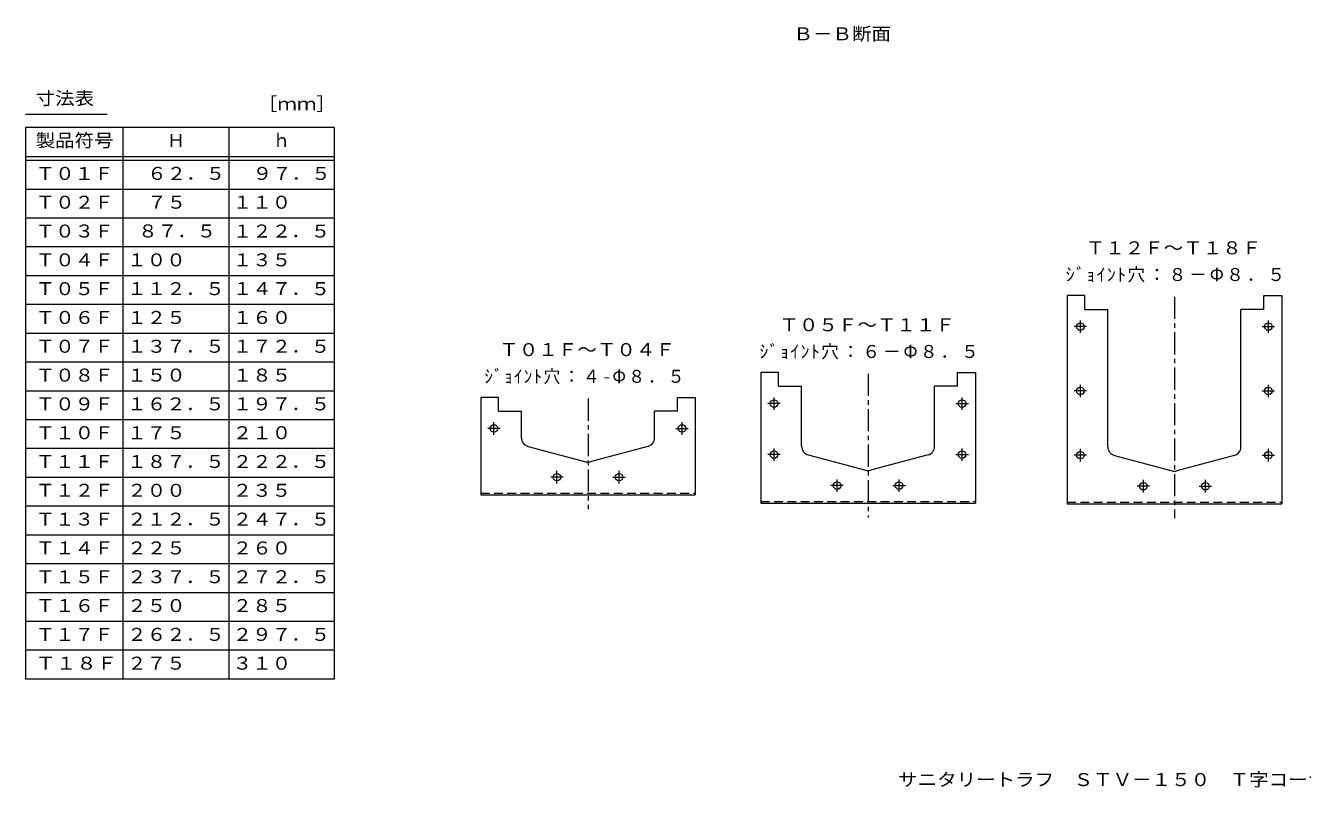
# Model space of a CAD drawing. Units: millimetres at full size, sheet at 1:5; details may follow other scales. Extents: x -1174 to 1170, y -959 to 940.
# Drawn here: x -1164 to 276, y -959 to -99 of the extents above; entities that cross this region are included whole.
import ezdxf
from ezdxf.enums import TextEntityAlignment as Align

# ---------------------------------------------------------------- set-up
doc = ezdxf.new("R2010")
doc.units = ezdxf.units.MM
doc.header["$LTSCALE"] = 5
doc.linetypes.add('CHAIN1', pattern=[8, 5, -1, 1, -1])
doc.linetypes.add('DASHED2', pattern=[3, 2, -1])
for name, color, linetype, lineweight in [('0-1_躯体', 4, 'Continuous', 9), ('0-3_建具', 4, 'Continuous', 9), ('0-F_092', 7, 'Continuous', 9), ('3-0__2-a_N_s', 7, 'Continuous', 9)]:
    doc.layers.add(name, color=color, linetype=linetype, lineweight=lineweight)
doc.layers.add('3-F', color=2, linetype='Continuous')
doc.layers.add('F-F_F-Fﾚｲﾔ', color=2, linetype='Continuous')
doc.styles.add('ＭＳ ゴシック', font='')
doc.styles.get('ＭＳ ゴシック').set_extended_font_data('MS Gothic')

msp = doc.modelspace()

# ---------------------------------------------------------------- linework, layer by layer
at = {"layer": '0-1_躯体', "linetype": 'CHAIN1'}
for p, q in [((131.619, -405.208), (131.619, -654.835)), ((25.57, -445.98), (25.57, -431.906)), ((237.669, -445.98), (237.669, -431.906)), ((32.606, -438.943), (18.533, -438.943)), ((230.633, -438.943), (244.706, -438.943)), ((-213.78, -492.037), (-213.78, -654.164)), ((32.606, -511.441), (18.533, -511.441)), ((25.57, -518.478), (25.57, -504.405)), ((230.633, -511.441), (244.706, -511.441)), ((237.669, -518.478), (237.669, -504.405)), ((-529.638, -520.05), (-529.638, -644.676)), ((-312.793, -525.772), (-326.867, -525.772)), ((-319.83, -532.809), (-319.83, -518.735)), ((-114.767, -525.772), (-100.694, -525.772)), ((-107.731, -532.809), (-107.731, -518.735)), ((-635.687, -560.821), (-635.687, -546.748)), ((-423.588, -560.821), (-423.588, -546.748)), ((-628.651, -553.784), (-642.724, -553.784)), ((-430.625, -553.784), (-416.551, -553.784)), ((-312.793, -583.269), (-326.867, -583.269)), ((-319.83, -590.305), (-319.83, -576.232)), ((-114.767, -583.269), (-100.694, -583.269)), ((-107.731, -590.305), (-107.731, -576.232)), ((32.606, -583.94), (18.533, -583.94)), ((25.57, -590.976), (25.57, -576.903)), ((230.633, -583.94), (244.706, -583.94)), ((237.669, -590.976), (237.669, -576.903)), ((-564.637, -615.818), (-564.637, -601.745)), ((-494.638, -615.818), (-494.638, -601.745)), ((-557.601, -608.781), (-571.674, -608.781)), ((-501.674, -608.781), (-487.601, -608.781)), ((-241.744, -618.269), (-255.817, -618.269)), ((-248.78, -625.306), (-248.78, -611.233)), ((-185.817, -618.269), (-171.744, -618.269)), ((-178.781, -625.306), (-178.781, -611.233)), ((103.656, -618.94), (89.583, -618.94)), ((96.619, -625.977), (96.619, -611.904)), ((159.583, -618.94), (173.656, -618.94)), ((166.619, -625.977), (166.619, -611.904))]:
    msp.add_line(p, q, dxfattribs=at)
at = {"layer": '0-1_躯体', "linetype": 'DASHED2'}
for p, q in [((-650.638, -626.781), (-408.638, -626.781)), ((-334.781, -636.269), (-92.781, -636.269)), ((10.619, -636.94), (252.619, -636.94))]:
    msp.add_line(p, q, dxfattribs=at)
at = {"layer": '0-3_建具'}
for p, q in [((30.619, -403.94), (10.619, -403.94)), ((10.619, -403.94), (10.619, -638.94)), ((30.619, -419.44), (30.619, -403.94)), ((232.619, -419.44), (232.619, -403.94)), ((232.619, -403.94), (252.62, -403.94)), ((232.62, -419.44), (232.62, -403.94)), ((252.619, -403.94), (252.619, -638.94)), ((252.62, -403.94), (252.62, -638.94)), ((30.619, -419.44), (56.619, -419.44)), ((56.619, -574.617), (56.619, -419.44)), ((206.618, -574.82), (206.619, -419.44)), ((232.62, -419.44), (206.619, -419.44)), ((206.62, -574.617), (206.62, -419.44)), ((-314.781, -490.769), (-334.781, -490.769)), ((-334.781, -490.769), (-334.781, -638.269)), ((-314.781, -506.269), (-314.781, -490.769)), ((-112.781, -506.269), (-112.781, -490.769)), ((-112.78, -506.269), (-112.78, -490.769)), ((-314.781, -506.269), (-288.781, -506.269)), ((-288.781, -573.946), (-288.781, -506.269)), ((-112.78, -506.269), (-138.781, -506.269)), ((-138.781, -573.946), (-138.781, -506.269)), ((-138.779, -573.946), (-138.78, -506.269)), ((-630.638, -518.781), (-650.638, -518.781)), ((-650.638, -518.781), (-650.638, -628.782)), ((-630.638, -534.281), (-630.638, -518.781)), ((-428.638, -534.281), (-428.638, -518.781)), ((-428.637, -534.281), (-428.637, -518.781)), ((-630.638, -534.281), (-604.638, -534.281)), ((-604.639, -564.458), (-604.638, -534.281)), ((-454.639, -564.459), (-454.638, -534.281)), ((-428.637, -534.281), (-454.638, -534.281)), ((-454.637, -564.459), (-454.637, -534.281)), ((-597.227, -574.118), (-532.226, -591.535)), ((-462.05, -574.118), (-527.049, -591.535)), ((-281.369, -583.605), (-216.369, -601.022)), ((-146.191, -583.605), (-211.192, -601.022)), ((64.03, -584.277), (129.031, -601.694)), ((199.209, -584.276), (134.208, -601.693)), ((-650.638, -628.782), (-408.638, -628.782)), ((-334.781, -638.269), (-92.781, -638.269)), ((10.619, -638.94), (252.619, -638.94))]:
    msp.add_line(p, q, dxfattribs=at)
for points in [[(-112.781, -490.769), (-92.781, -490.769), (-92.781, -638.269)], [(-428.638, -518.781), (-408.638, -518.781), (-408.638, -628.782)]]:
    msp.add_lwpolyline(points, dxfattribs=at)
for centre in [(25.57, -438.943), (237.669, -438.943), (25.57, -511.441), (237.669, -511.441), (-319.83, -525.772), (-107.731, -525.772), (-635.687, -553.784), (-423.588, -553.784), (-319.83, -583.269), (-107.731, -583.269), (25.57, -583.94), (237.669, -583.94), (-564.637, -608.781), (-494.638, -608.781), (-248.78, -618.269), (-178.781, -618.269), (96.619, -618.94), (166.619, -618.94)]:
    msp.add_circle(centre, 4.25, dxfattribs=at)
for centre, start, end in [((-594.639, -564.459), 179.99931, 254.99979), ((-464.639, -564.459), 285.00026, 359.99918), ((-278.781, -573.946), 179.9995, 254.99971), ((-148.779, -573.946), 285.00029, 0.0005), ((66.619, -574.618), 179.99988, 254.99971), ((196.62, -574.617), 285.00029, 0.00012), ((-529.638, -581.875), 254.99969, 285.00027), ((-213.78, -591.363), 254.99969, 285.00027), ((131.619, -592.034), 254.99974, 285.00029)]:
    msp.add_arc(centre, 10, start, end, dxfattribs=at)
at = {"layer": '3-0__2-a_N_s'}
for p, q in [((-1163.931, -199.408), (-1071.729, -199.408)), ((-1053.766, -836.574), (-1053.766, -214.352)), ((-934.809, -214.352), (-934.809, -836.574)), ((-815.854, -214.352), (-815.854, -836.574)), ((-1163.931, -246.852), (-815.854, -246.852)), ((-815.854, -251.574), (-1163.931, -251.574)), ((-815.854, -284.074), (-1163.931, -284.074)), ((-815.854, -316.574), (-1163.931, -316.574)), ((-815.854, -349.074), (-1163.931, -349.074)), ((-815.854, -381.574), (-1163.931, -381.574)), ((-815.854, -414.074), (-1163.931, -414.074)), ((-815.854, -446.574), (-1163.931, -446.574)), ((-815.854, -479.074), (-1163.931, -479.074)), ((-815.854, -511.574), (-1163.931, -511.574)), ((-815.854, -544.074), (-1163.931, -544.074)), ((-815.854, -576.574), (-1163.931, -576.574)), ((-815.854, -609.074), (-1163.931, -609.074)), ((-815.854, -641.574), (-1163.931, -641.574)), ((-815.854, -674.074), (-1163.931, -674.074)), ((-815.854, -706.574), (-1163.931, -706.574)), ((-815.854, -739.074), (-1163.931, -739.074)), ((-815.854, -771.574), (-1163.931, -771.574)), ((-815.854, -804.074), (-1163.931, -804.074)), ((-815.854, -836.574), (-1163.931, -836.574))]:
    msp.add_line(p, q, dxfattribs=at)
msp.add_lwpolyline([(-815.854, -214.352), (-1163.931, -214.352), (-1163.931, -836.574)], dxfattribs=at)

# ---------------------------------------------------------------- texts
at = {"layer": '0-F_092', "style": 'ＭＳ ゴシック', "width": 1.1}
for s, p in [('Ｂ－Ｂ断面', (-297.964, -120.321)), ('Ｔ１２Ｆ～Ｔ１８Ｆ', (31.619, -361.778)), ('Ｔ０５Ｆ～Ｔ１１Ｆ', (-313.781, -448.607)), ('Ｔ０１Ｆ～Ｔ０４Ｆ', (-629.638, -476.619))]:
    msp.add_text(s, height=14.66, dxfattribs=at).set_placement(p, align=Align.BOTTOM_LEFT)
at = {"layer": '0-F_092', "char_height": 14.66, "attachment_point": 7, "style": 'ＭＳ ゴシック'}
for s, insert in [('\\T1.16;ｼﾞｮｲﾝﾄ穴：８－Φ８．５', (9.119, -389.139)), ('\\T1.16;ｼﾞｮｲﾝﾄ穴：６－Φ８．５', (-336.28, -475.967)), ('\\T1.17;\\W0.95;ｼﾞｮｲﾝﾄ穴：４-Φ８．５', (-646.513, -503.98))]:
    msp.add_mtext(s, dxfattribs=dict(at, insert=insert))
at = {"layer": '3-F', "style": 'ＭＳ ゴシック'}
for s, width, p in [('寸法表', 1.1, (-1152.598, -193.033)), ('［ｍｍ］', 1.1, (-901.912, -199.408)), ('製品符号', 1.1, (-1152.598, -240.602)), ('Ｔ０１Ｆ', 1.1, (-1152.598, -277.824)), ('６２．５', 1.1, (-1026.788, -277.824)), ('９７．５', 1.1, (-907.83, -277.824)), ('Ｔ０２Ｆ', 1.1, (-1152.598, -310.324)), ('７５', 1.1, (-1026.788, -310.324)), ('１１０', 1.1, (-930.33, -310.324)), ('Ｔ０３Ｆ', 1.1, (-1152.598, -342.824)), ('８７．５', 1.1, (-1036.914, -342.762)), ('１２２．５', 1.1, (-930.33, -342.824)), ('Ｔ０４Ｆ', 1.1, (-1152.598, -375.324)), ('１００', 1.1, (-1049.288, -375.324)), ('１３５', 1.1, (-930.33, -375.324)), ('Ｔ０５Ｆ', 1.1, (-1152.598, -407.824)), ('１１２．５', 1.1, (-1049.288, -407.824)), ('１４７．５', 1.1, (-930.33, -407.824)), ('Ｔ０６Ｆ', 1.1, (-1152.598, -440.324)), ('１２５', 1.1, (-1049.288, -440.324)), ('１６０', 1.1, (-930.33, -440.324)), ('Ｔ０７Ｆ', 1.1, (-1152.598, -472.824)), ('１３７．５', 1.1, (-1049.288, -472.824)), ('１７２．５', 1.1, (-930.33, -472.824)), ('Ｔ０８Ｆ', 1.1, (-1152.598, -505.324)), ('１５０', 1.1, (-1049.288, -505.324)), ('１８５', 1.1, (-930.33, -505.324)), ('Ｔ０９Ｆ', 1.1, (-1152.598, -537.824)), ('１６２．５', 1.1, (-1049.288, -537.824)), ('１９７．５', 1.1, (-930.33, -537.824)), ('Ｔ１０Ｆ', 1.1, (-1152.598, -570.324)), ('１７５', 1.1, (-1049.288, -570.324)), ('２１０', 1.1, (-930.33, -570.324)), ('Ｔ１１Ｆ', 1.1, (-1152.598, -602.824)), ('１８７．５', 1.1, (-1049.288, -602.824)), ('２２２．５', 1.1, (-930.33, -602.824)), ('Ｔ１２Ｆ', 1.1, (-1152.598, -635.324)), ('２００', 1.1, (-1049.288, -635.324)), ('２３５', 1.1, (-930.33, -635.324)), ('Ｔ１３Ｆ', 1.1, (-1152.598, -667.824)), ('２１２．５', 1.1, (-1049.288, -667.824)), ('２４７．５', 1.1, (-930.33, -667.824)), ('Ｔ１４Ｆ', 1.1, (-1152.598, -700.324)), ('２２５', 1.1, (-1049.288, -700.324)), ('２６０', 1.1, (-930.33, -700.324)), ('Ｔ１５Ｆ', 1.1, (-1152.598, -732.824)), ('２３７．５', 1.1, (-1049.288, -732.824)), ('２７２．５', 1.1, (-930.33, -732.824)), ('Ｔ１６Ｆ', 1.1, (-1152.598, -765.324)), ('２５０', 1.1, (-1049.288, -765.324)), ('２８５', 1.1, (-930.33, -765.324)), ('Ｔ１７Ｆ', 1.1, (-1152.598, -797.824)), ('２６２．５', 1.1, (-1049.288, -797.824)), ('２９７．５', 1.1, (-930.33, -797.824)), ('Ｔ１８Ｆ', 1.15, (-1152.598, -830.324)), ('２７５', 1.1, (-1049.288, -830.324)), ('３１０', 1.1, (-930.33, -830.324))]:
    msp.add_text(s, height=14.66, dxfattribs=dict(at, width=width)).set_placement(p, align=Align.BOTTOM_LEFT)
for s, p in [('Ｈ', (-1004.287, -240.602)), ('ｈ', (-885.331, -240.602))]:
    msp.add_text(s, height=14.66, dxfattribs=at).set_placement(p, align=Align.BOTTOM_LEFT)
at = {"layer": 'F-F_F-Fﾚｲﾔ', "style": 'ＭＳ ゴシック', "width": 1.1}
msp.add_text('サニタリートラフ\u3000ＳＴＶ－１５０\u3000Ｔ字コーナー\u3000Ｔ０１Ｆ～Ｔ１８Ｆ', height=14.66, dxfattribs=at).set_placement((-180, -961.639), align=Align.BOTTOM_LEFT)

doc.saveas('drawing.dxf')
